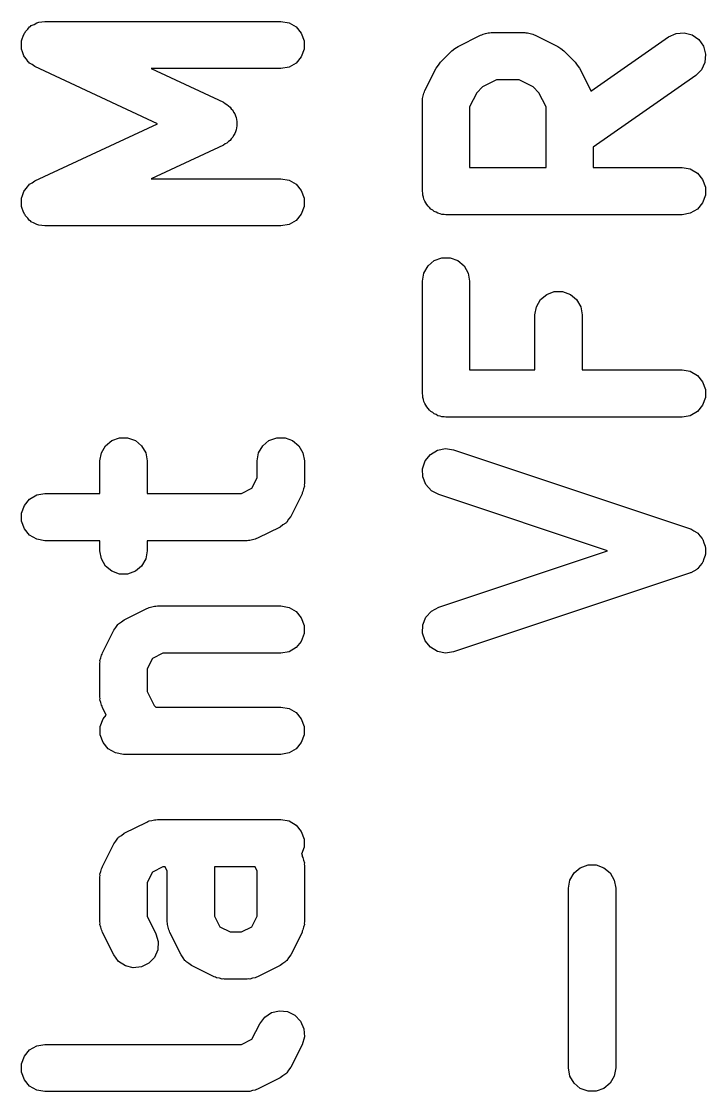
# Model space of a CAD drawing. Extents: x 100.8 to 195, y -113.5 to -35.1.
# Drawn here: x 133.123 to 136.022, y -67.36 to -62.827 of the extents above; entities that cross this region are included whole.
import ezdxf

# ---------------------------------------------------------------- set-up
doc = ezdxf.new("R2010")
doc.units = 0
doc.header["$MEASUREMENT"] = 0
doc.layers.add('BLACK', color=7, linetype='CONTINUOUS')

msp = doc.modelspace()

# ---------------------------------------------------------------- linework, layer by layer
at = {"layer": 'BLACK', "linetype": 'CONTINUOUS'}
for p, q in [((133.193, -62.8319), (133.197, -62.8301)), ((133.197, -62.8301), (133.21, -62.8289)), ((133.21, -62.8289), (133.222, -62.8267)), ((133.222, -62.8267), (134.222, -62.8267)), ((134.222, -62.8267), (134.257, -62.8327)), ((133.131, -62.8889), (133.136, -62.8767)), ((133.136, -62.8767), (133.139, -62.8733)), ((133.139, -62.8733), (133.14, -62.8693)), ((133.14, -62.8693), (133.15, -62.8601)), ((133.15, -62.8601), (133.158, -62.8501)), ((133.158, -62.8501), (133.162, -62.8479)), ((133.162, -62.8479), (133.165, -62.8447)), ((133.165, -62.8447), (133.177, -62.8392)), ((133.177, -62.8392), (133.188, -62.8327)), ((133.188, -62.8327), (133.193, -62.8319)), ((134.257, -62.8327), (134.287, -62.8501)), ((134.287, -62.8501), (134.309, -62.8767)), ((134.309, -62.8767), (134.321, -62.9093)), ((135.09, -62.8783), (135.101, -62.8749)), ((135.101, -62.8749), (135.107, -62.8753)), ((135.107, -62.8753), (135.113, -62.8743)), ((135.113, -62.8743), (135.256, -62.8743)), ((135.256, -62.8743), (135.261, -62.8753)), ((135.261, -62.8753), (135.267, -62.8749)), ((135.267, -62.8749), (135.278, -62.8783)), ((135.897, -62.8777), (135.931, -62.8747)), ((135.931, -62.8747), (135.965, -62.8837)), ((133.124, -62.9093), (133.125, -62.9052)), ((133.124, -62.9224), (133.124, -62.9093)), ((133.125, -62.9052), (133.126, -62.9008)), ((133.126, -62.9008), (133.131, -62.8889)), ((134.321, -62.9093), (134.321, -62.944)), ((134.973, -62.9325), (135.068, -62.8848)), ((135.068, -62.8848), (135.074, -62.8832)), ((135.074, -62.8832), (135.079, -62.8803)), ((135.079, -62.8803), (135.09, -62.8783)), ((135.278, -62.8783), (135.29, -62.8803)), ((135.29, -62.8803), (135.295, -62.8832)), ((135.295, -62.8832), (135.3, -62.8848)), ((135.3, -62.8848), (135.396, -62.9325)), ((135.536, -63.1224), (135.865, -62.8924)), ((135.865, -62.8924), (135.897, -62.8777)), ((135.965, -62.8837), (135.993, -62.9036)), ((135.993, -62.9036), (136.013, -62.932)), ((133.123, -62.9354), (133.124, -62.9224)), ((133.124, -62.9396), (133.123, -62.9354)), ((133.124, -62.944), (133.124, -62.9396)), ((133.128, -62.9563), (133.124, -62.944)), ((133.132, -62.9689), (133.128, -62.9563)), ((134.321, -62.944), (134.309, -62.9767)), ((134.899, -62.9988), (134.947, -62.9512)), ((134.947, -62.9512), (134.96, -62.942)), ((134.96, -62.942), (134.973, -62.9325)), ((135.396, -62.9325), (135.409, -62.942)), ((135.409, -62.942), (135.422, -62.9512)), ((135.422, -62.9512), (135.469, -62.9988)), ((136.013, -62.932), (136.022, -62.9656)), ((136.022, -62.9656), (136.019, -63.0002)), ((133.134, -62.9725), (133.132, -62.9689)), ((133.136, -62.9767), (133.134, -62.9725)), ((133.144, -62.9867), (133.136, -62.9767)), ((133.152, -62.9974), (133.144, -62.9867)), ((133.155, -62.9999), (133.152, -62.9974)), ((133.158, -63.0033), (133.155, -62.9999)), ((133.169, -63.0098), (133.158, -63.0033)), ((133.18, -63.0173), (133.169, -63.0098)), ((134.287, -63.0033), (134.257, -63.0206)), ((134.309, -62.9767), (134.287, -63.0033)), ((134.881, -63.0248), (134.89, -63.012)), ((134.89, -63.012), (134.899, -62.9988)), ((135.469, -62.9988), (135.478, -63.0119)), ((135.478, -63.0119), (135.488, -63.0248)), ((136.019, -63.0002), (136.004, -63.0317)), ((133.7, -63.26), (133.18, -63.0173)), ((134.222, -63.0267), (133.673, -63.0267)), ((133.673, -63.0267), (133.979, -63.1694)), ((134.257, -63.0206), (134.222, -63.0267)), ((134.833, -63.12), (134.881, -63.0248)), ((135.488, -63.0248), (135.536, -63.12)), ((135.98, -63.0562), (135.546, -63.3597)), ((136.004, -63.0317), (135.98, -63.0562)), ((135.136, -63.0743), (135.077, -63.1041)), ((135.232, -63.0743), (135.136, -63.0743)), ((135.292, -63.1041), (135.232, -63.0743)), ((134.823, -63.1533), (134.826, -63.1421)), ((134.826, -63.1421), (134.828, -63.1306)), ((134.828, -63.1306), (134.831, -63.1256)), ((134.831, -63.1256), (134.833, -63.12)), ((135.052, -63.1288), (135.022, -63.1884)), ((135.077, -63.1041), (135.052, -63.1288)), ((135.316, -63.1288), (135.292, -63.1041)), ((135.346, -63.1884), (135.316, -63.1288)), ((135.536, -63.12), (135.536, -63.1224)), ((133.979, -63.1694), (133.986, -63.1744)), ((133.986, -63.1744), (133.994, -63.1781)), ((133.994, -63.1781), (134, -63.1843)), ((134, -63.1843), (134.007, -63.1893)), ((134.007, -63.1893), (134.012, -63.1964)), ((134.822, -63.1648), (134.823, -63.1591)), ((134.822, -63.5457), (134.822, -63.1648)), ((134.823, -63.1591), (134.823, -63.1533)), ((135.022, -63.1884), (135.022, -63.4457)), ((135.346, -63.4457), (135.346, -63.1884)), ((134.012, -63.1964), (134.019, -63.2026)), ((134.019, -63.2026), (134.022, -63.2106)), ((134.022, -63.2106), (134.027, -63.2178)), ((134.027, -63.2178), (134.03, -63.2262)), ((134.03, -63.2262), (134.033, -63.2341)), ((134.033, -63.2341), (134.034, -63.2428)), ((133.18, -63.5027), (133.7, -63.26)), ((134.034, -63.2772), (134.033, -63.2859)), ((134.034, -63.2428), (134.036, -63.2513)), ((134.036, -63.2687), (134.034, -63.2772)), ((134.036, -63.2513), (134.036, -63.26)), ((134.036, -63.26), (134.036, -63.2687)), ((134.012, -63.3235), (134.007, -63.3307)), ((134.019, -63.3174), (134.012, -63.3235)), ((134.022, -63.3094), (134.019, -63.3174)), ((134.027, -63.3022), (134.022, -63.3094)), ((134.03, -63.2938), (134.027, -63.3022)), ((134.033, -63.2859), (134.03, -63.2938)), ((133.979, -63.3506), (133.673, -63.4933)), ((133.986, -63.3456), (133.979, -63.3506)), ((133.994, -63.3419), (133.986, -63.3456)), ((134, -63.3357), (133.994, -63.3419)), ((134.007, -63.3307), (134, -63.3357)), ((135.546, -63.3597), (135.546, -63.4457)), ((135.022, -63.4457), (135.346, -63.4457)), ((135.546, -63.4457), (135.922, -63.4457)), ((135.922, -63.4457), (135.957, -63.4517)), ((135.957, -63.4517), (135.987, -63.4691)), ((133.158, -63.5167), (133.169, -63.5102)), ((133.169, -63.5102), (133.18, -63.5027)), ((133.673, -63.4933), (134.222, -63.4933)), ((134.222, -63.4933), (134.257, -63.4994)), ((134.257, -63.4994), (134.287, -63.5167)), ((135.987, -63.4691), (136.009, -63.4957)), ((136.009, -63.4957), (136.021, -63.5283)), ((133.128, -63.5637), (133.132, -63.5511)), ((133.132, -63.5511), (133.134, -63.5475)), ((133.134, -63.5475), (133.136, -63.5433)), ((133.136, -63.5433), (133.144, -63.5333)), ((133.144, -63.5333), (133.152, -63.5226)), ((133.152, -63.5226), (133.155, -63.5201)), ((133.155, -63.5201), (133.158, -63.5167)), ((134.287, -63.5167), (134.309, -63.5433)), ((134.309, -63.5433), (134.321, -63.576)), ((134.824, -63.5543), (134.822, -63.5457)), ((134.824, -63.5631), (134.824, -63.5543)), ((136.021, -63.5283), (136.021, -63.5631)), ((133.123, -63.5846), (133.124, -63.5804)), ((133.124, -63.5976), (133.123, -63.5846)), ((133.124, -63.576), (133.128, -63.5637)), ((133.124, -63.5804), (133.124, -63.576)), ((133.124, -63.6107), (133.124, -63.5976)), ((134.321, -63.576), (134.321, -63.6107)), ((134.827, -63.5713), (134.824, -63.5631)), ((134.828, -63.5799), (134.827, -63.5713)), ((134.833, -63.5875), (134.828, -63.5799)), ((134.836, -63.5957), (134.833, -63.5875)), ((134.841, -63.6024), (134.836, -63.5957)), ((136.009, -63.5957), (135.987, -63.6223)), ((136.021, -63.5631), (136.009, -63.5957)), ((133.125, -63.6148), (133.124, -63.6107)), ((133.126, -63.6192), (133.125, -63.6148)), ((133.131, -63.6311), (133.126, -63.6192)), ((133.136, -63.6433), (133.131, -63.6311)), ((133.139, -63.6467), (133.136, -63.6433)), ((133.14, -63.6507), (133.139, -63.6467)), ((134.309, -63.6433), (134.287, -63.6699)), ((134.321, -63.6107), (134.309, -63.6433)), ((134.846, -63.61), (134.841, -63.6024)), ((134.852, -63.6156), (134.846, -63.61)), ((134.858, -63.6223), (134.852, -63.6156)), ((134.866, -63.6267), (134.858, -63.6223)), ((134.872, -63.6323), (134.866, -63.6267)), ((134.881, -63.6353), (134.872, -63.6323)), ((134.888, -63.6397), (134.881, -63.6353)), ((134.897, -63.6412), (134.888, -63.6397)), ((134.905, -63.6442), (134.897, -63.6412)), ((134.914, -63.6442), (134.905, -63.6442)), ((134.922, -63.6457), (134.914, -63.6442)), ((135.922, -63.6457), (134.922, -63.6457)), ((135.957, -63.6397), (135.922, -63.6457)), ((135.987, -63.6223), (135.957, -63.6397)), ((133.15, -63.6599), (133.14, -63.6507)), ((133.158, -63.6699), (133.15, -63.6599)), ((133.162, -63.6721), (133.158, -63.6699)), ((133.165, -63.6753), (133.162, -63.6721)), ((133.177, -63.6808), (133.165, -63.6753)), ((133.188, -63.6873), (133.177, -63.6808)), ((133.193, -63.6881), (133.188, -63.6873)), ((133.197, -63.6899), (133.193, -63.6881)), ((133.21, -63.6911), (133.197, -63.6899)), ((133.222, -63.6933), (133.21, -63.6911)), ((134.257, -63.6873), (134.222, -63.6933)), ((134.287, -63.6699), (134.257, -63.6873)), ((134.222, -63.6933), (133.222, -63.6933)), ((134.872, -63.8401), (134.905, -63.8282)), ((134.905, -63.8282), (134.94, -63.8282)), ((134.94, -63.8282), (134.972, -63.8401)), ((134.828, -63.8925), (134.846, -63.8624)), ((134.846, -63.8624), (134.872, -63.8401)), ((134.972, -63.8401), (134.999, -63.8624)), ((134.999, -63.8624), (135.016, -63.8925)), ((134.822, -63.9267), (134.828, -63.8925)), ((135.016, -63.8925), (135.022, -63.9267)), ((134.822, -64.4029), (134.822, -63.9267)), ((135.022, -63.9267), (135.022, -64.3029)), ((135.305, -64.0353), (135.322, -64.0052)), ((135.322, -64.0052), (135.349, -63.9829)), ((135.349, -63.9829), (135.381, -63.971)), ((135.381, -63.971), (135.416, -63.971)), ((135.416, -63.971), (135.449, -63.9829)), ((135.449, -63.9829), (135.475, -64.0052)), ((135.475, -64.0052), (135.493, -64.0353)), ((135.299, -64.0695), (135.305, -64.0353)), ((135.493, -64.0353), (135.499, -64.0695)), ((135.299, -64.3029), (135.299, -64.0695)), ((135.499, -64.0695), (135.499, -64.3029)), ((135.022, -64.3029), (135.299, -64.3029)), ((135.499, -64.3029), (135.922, -64.3029)), ((135.922, -64.3029), (135.957, -64.3089)), ((135.957, -64.3089), (135.987, -64.3263)), ((135.987, -64.3263), (136.009, -64.3529)), ((136.009, -64.3529), (136.021, -64.3855)), ((134.824, -64.4115), (134.822, -64.4029)), ((134.824, -64.4202), (134.824, -64.4115)), ((136.021, -64.3855), (136.021, -64.4202)), ((134.827, -64.4284), (134.824, -64.4202)), ((134.828, -64.4371), (134.827, -64.4284)), ((134.833, -64.4446), (134.828, -64.4371)), ((134.836, -64.4529), (134.833, -64.4446)), ((134.841, -64.4596), (134.836, -64.4529)), ((134.846, -64.4671), (134.841, -64.4596)), ((136.009, -64.4529), (135.987, -64.4795)), ((136.021, -64.4202), (136.009, -64.4529)), ((134.852, -64.4728), (134.846, -64.4671)), ((134.858, -64.4795), (134.852, -64.4728)), ((134.866, -64.4838), (134.858, -64.4795)), ((134.872, -64.4895), (134.866, -64.4838)), ((134.881, -64.4925), (134.872, -64.4895)), ((134.888, -64.4968), (134.881, -64.4925)), ((134.897, -64.4983), (134.888, -64.4968)), ((134.905, -64.5013), (134.897, -64.4983)), ((134.914, -64.5013), (134.905, -64.5013)), ((134.922, -64.5029), (134.914, -64.5013)), ((135.922, -64.5029), (134.922, -64.5029)), ((135.957, -64.4968), (135.922, -64.5029)), ((135.987, -64.4795), (135.957, -64.4968)), ((133.506, -64.602), (133.538, -64.5901)), ((133.538, -64.5901), (133.573, -64.5901)), ((133.573, -64.5901), (133.606, -64.602)), ((134.172, -64.602), (134.205, -64.5901)), ((134.205, -64.5901), (134.24, -64.5901)), ((134.24, -64.5901), (134.272, -64.602)), ((133.462, -64.6544), (133.479, -64.6243)), ((133.479, -64.6243), (133.506, -64.602)), ((133.606, -64.602), (133.632, -64.6243)), ((133.632, -64.6243), (133.65, -64.6544)), ((134.128, -64.6544), (134.146, -64.6243)), ((134.146, -64.6243), (134.172, -64.602)), ((134.272, -64.602), (134.299, -64.6243)), ((134.299, -64.6243), (134.316, -64.6544)), ((134.856, -64.6614), (134.886, -64.6432)), ((134.886, -64.6432), (134.92, -64.6362)), ((134.92, -64.6362), (134.954, -64.6413)), ((134.954, -64.6413), (135.954, -64.9747)), ((133.456, -64.6886), (133.462, -64.6544)), ((133.456, -64.8267), (133.456, -64.6886)), ((133.65, -64.6544), (133.656, -64.6886)), ((133.656, -64.6886), (133.656, -64.8267)), ((134.122, -64.6886), (134.128, -64.6544)), ((134.122, -64.7602), (134.122, -64.6886)), ((134.316, -64.6544), (134.322, -64.6886)), ((134.322, -64.6886), (134.322, -64.7838)), ((134.823, -64.7215), (134.834, -64.6886)), ((134.834, -64.6886), (134.856, -64.6614)), ((134.824, -64.7562), (134.823, -64.7215)), ((134.1, -64.8045), (134.122, -64.7602)), ((134.837, -64.7885), (134.824, -64.7562)), ((134.056, -64.8267), (134.1, -64.8045)), ((134.313, -64.823), (134.312, -64.8285)), ((134.316, -64.818), (134.313, -64.823)), ((134.318, -64.8065), (134.316, -64.818)), ((134.322, -64.7952), (134.318, -64.8065)), ((134.322, -64.7838), (134.321, -64.7895)), ((134.321, -64.7895), (134.322, -64.7952)), ((134.86, -64.8145), (134.837, -64.7885)), ((134.891, -64.8311), (134.86, -64.8145)), ((133.136, -64.8767), (133.158, -64.8501)), ((133.158, -64.8501), (133.188, -64.8327)), ((133.188, -64.8327), (133.222, -64.8267)), ((133.222, -64.8267), (133.456, -64.8267)), ((133.656, -64.8267), (134.056, -64.8267)), ((134.312, -64.8285), (134.264, -64.9238)), ((135.606, -65.0695), (134.891, -64.8311)), ((133.124, -64.9093), (133.136, -64.8767)), ((133.124, -64.944), (133.124, -64.9093)), ((133.136, -64.9767), (133.124, -64.944)), ((134.231, -64.9597), (134.219, -64.9685)), ((134.244, -64.9517), (134.231, -64.9597)), ((134.245, -64.9494), (134.244, -64.9517)), ((134.247, -64.9478), (134.245, -64.9494)), ((134.255, -64.9356), (134.247, -64.9478)), ((134.264, -64.9238), (134.255, -64.9356)), ((133.158, -65.0033), (133.136, -64.9767)), ((133.188, -65.0206), (133.158, -65.0033)), ((134.219, -64.9685), (134.124, -65.0161)), ((135.954, -64.9747), (135.956, -64.976)), ((135.956, -64.976), (135.959, -64.9765)), ((135.959, -64.9765), (135.972, -64.9842)), ((135.972, -64.9842), (135.985, -64.9912)), ((135.985, -64.9912), (135.986, -64.9933)), ((135.986, -64.9933), (135.989, -64.9947)), ((135.989, -64.9947), (135.998, -65.0062)), ((135.998, -65.0062), (136.008, -65.0172)), ((133.222, -65.0267), (133.188, -65.0206)), ((133.456, -65.0267), (133.222, -65.0267)), ((133.456, -65.0695), (133.456, -65.0267)), ((134.08, -65.0267), (133.656, -65.0267)), ((133.656, -65.0267), (133.656, -65.0695)), ((134.085, -65.0257), (134.08, -65.0267)), ((134.091, -65.026), (134.085, -65.0257)), ((134.102, -65.0227), (134.091, -65.026)), ((134.114, -65.0206), (134.102, -65.0227)), ((134.119, -65.0178), (134.114, -65.0206)), ((134.124, -65.0161), (134.119, -65.0178)), ((136.008, -65.0172), (136.009, -65.0197)), ((136.009, -65.0197), (136.01, -65.0219)), ((136.01, -65.0219), (136.015, -65.0358)), ((136.015, -65.0358), (136.02, -65.0495)), ((136.02, -65.0495), (136.02, -65.0522)), ((136.02, -65.0522), (136.021, -65.0549)), ((133.462, -65.1037), (133.456, -65.0695)), ((133.656, -65.0695), (133.65, -65.1037)), ((134.891, -65.308), (135.606, -65.0695)), ((136.02, -65.0896), (136.015, -65.1032)), ((136.021, -65.0842), (136.02, -65.0868)), ((136.02, -65.0868), (136.02, -65.0896)), ((136.021, -65.0549), (136.021, -65.0695)), ((136.021, -65.0695), (136.021, -65.0842)), ((133.479, -65.1338), (133.462, -65.1037)), ((133.506, -65.1561), (133.479, -65.1338)), ((133.632, -65.1338), (133.606, -65.1561)), ((133.65, -65.1037), (133.632, -65.1338)), ((135.998, -65.1328), (135.989, -65.1443)), ((136.008, -65.1219), (135.998, -65.1328)), ((136.009, -65.1193), (136.008, -65.1219)), ((136.01, -65.1171), (136.009, -65.1193)), ((136.015, -65.1032), (136.01, -65.1171)), ((133.538, -65.168), (133.506, -65.1561)), ((133.573, -65.168), (133.538, -65.168)), ((133.606, -65.1561), (133.573, -65.168)), ((135.954, -65.1644), (134.954, -65.4977)), ((135.956, -65.1631), (135.954, -65.1644)), ((135.959, -65.1625), (135.956, -65.1631)), ((135.972, -65.1548), (135.959, -65.1625)), ((135.985, -65.1479), (135.972, -65.1548)), ((135.986, -65.1458), (135.985, -65.1479)), ((135.989, -65.1443), (135.986, -65.1458)), ((133.559, -65.361), (133.654, -65.3134)), ((133.654, -65.3134), (133.659, -65.3118)), ((133.659, -65.3118), (133.664, -65.3089)), ((133.664, -65.3089), (133.676, -65.3069)), ((133.676, -65.3069), (133.687, -65.3035)), ((133.687, -65.3035), (133.693, -65.3039)), ((133.693, -65.3039), (133.699, -65.3029)), ((133.699, -65.3029), (134.222, -65.3029)), ((134.222, -65.3029), (134.257, -65.3089)), ((134.257, -65.3089), (134.287, -65.3263)), ((134.837, -65.3505), (134.86, -65.3245)), ((134.86, -65.3245), (134.891, -65.308)), ((133.535, -65.3779), (133.547, -65.3698)), ((133.547, -65.3698), (133.559, -65.361)), ((134.287, -65.3263), (134.309, -65.3529)), ((134.309, -65.3529), (134.321, -65.3855)), ((134.824, -65.3828), (134.837, -65.3505)), ((133.466, -65.501), (133.514, -65.4058)), ((133.514, -65.4058), (133.523, -65.394)), ((133.523, -65.394), (133.531, -65.3817)), ((133.531, -65.3817), (133.533, -65.3801)), ((133.533, -65.3801), (133.535, -65.3779)), ((134.321, -65.3855), (134.321, -65.4202)), ((134.823, -65.4175), (134.824, -65.3828)), ((134.309, -65.4529), (134.287, -65.4795)), ((134.321, -65.4202), (134.309, -65.4529)), ((134.834, -65.4505), (134.823, -65.4175)), ((134.856, -65.4777), (134.834, -65.4505)), ((133.465, -65.5065), (133.466, -65.501)), ((133.722, -65.5029), (133.678, -65.525)), ((134.222, -65.5029), (133.722, -65.5029)), ((134.257, -65.4968), (134.222, -65.5029)), ((134.287, -65.4795), (134.257, -65.4968)), ((134.886, -65.4959), (134.856, -65.4777)), ((134.92, -65.5028), (134.886, -65.4959)), ((134.954, -65.4977), (134.92, -65.5028)), ((133.456, -65.5343), (133.46, -65.523)), ((133.457, -65.54), (133.456, -65.5343)), ((133.456, -65.5457), (133.457, -65.54)), ((133.456, -65.6886), (133.456, -65.5457)), ((133.46, -65.523), (133.462, -65.5115)), ((133.462, -65.5115), (133.465, -65.5065)), ((133.678, -65.525), (133.656, -65.5693)), ((133.656, -65.5693), (133.656, -65.665)), ((133.656, -65.665), (133.686, -65.7246)), ((133.457, -65.6942), (133.456, -65.6886)), ((133.456, -65.7), (133.457, -65.6942)), ((133.46, -65.7112), (133.456, -65.7)), ((133.462, -65.7228), (133.46, -65.7112)), ((133.465, -65.7278), (133.462, -65.7228)), ((133.466, -65.7333), (133.465, -65.7278)), ((133.686, -65.7246), (133.692, -65.7314)), ((133.692, -65.7314), (134.222, -65.7314)), ((134.222, -65.7314), (134.257, -65.7375)), ((133.482, -65.7656), (133.466, -65.7333)), ((133.469, -65.7814), (133.482, -65.7656)), ((134.257, -65.7375), (134.287, -65.7548)), ((134.287, -65.7548), (134.309, -65.7814)), ((133.457, -65.8141), (133.469, -65.7814)), ((133.457, -65.8488), (133.457, -65.8141)), ((134.309, -65.7814), (134.321, -65.8141)), ((134.321, -65.8141), (134.321, -65.8488)), ((133.469, -65.8814), (133.457, -65.8488)), ((134.321, -65.8488), (134.309, -65.8814)), ((133.491, -65.908), (133.469, -65.8814)), ((133.522, -65.9254), (133.491, -65.908)), ((134.287, -65.908), (134.257, -65.9254)), ((134.309, -65.8814), (134.287, -65.908)), ((133.556, -65.9314), (133.522, -65.9254)), ((134.222, -65.9314), (133.556, -65.9314)), ((134.257, -65.9254), (134.222, -65.9314)), ((133.559, -66.2658), (133.654, -66.2182)), ((133.654, -66.2182), (133.659, -66.2165)), ((133.659, -66.2165), (133.664, -66.2137)), ((133.664, -66.2137), (133.676, -66.2116)), ((133.676, -66.2116), (133.687, -66.2083)), ((133.687, -66.2083), (133.693, -66.2086)), ((133.693, -66.2086), (133.699, -66.2076)), ((133.699, -66.2076), (134.222, -66.2076)), ((134.222, -66.2076), (134.257, -66.2137)), ((134.257, -66.2137), (134.287, -66.231)), ((134.287, -66.231), (134.309, -66.2576)), ((133.535, -66.2826), (133.547, -66.2745)), ((133.547, -66.2745), (133.559, -66.2658)), ((134.309, -66.2576), (134.321, -66.2903)), ((133.466, -66.4058), (133.514, -66.3105)), ((133.514, -66.3105), (133.523, -66.2987)), ((133.523, -66.2987), (133.531, -66.2865)), ((133.531, -66.2865), (133.533, -66.2848)), ((133.533, -66.2848), (133.535, -66.2826)), ((134.321, -66.2903), (134.321, -66.325)), ((134.321, -66.325), (134.31, -66.3546)), ((134.31, -66.3546), (134.312, -66.3581)), ((134.312, -66.3581), (134.313, -66.3637)), ((134.313, -66.3637), (134.316, -66.3687)), ((133.462, -66.4163), (133.465, -66.4113)), ((133.465, -66.4113), (133.466, -66.4058)), ((133.722, -66.4076), (133.678, -66.4298)), ((133.732, -66.4076), (133.722, -66.4076)), ((133.741, -66.4265), (133.732, -66.4076)), ((133.941, -66.4076), (133.941, -66.6173)), ((134.113, -66.4076), (133.941, -66.4076)), ((134.122, -66.4265), (134.113, -66.4076)), ((134.316, -66.3687), (134.318, -66.3802)), ((134.318, -66.3802), (134.322, -66.3914)), ((134.322, -66.3914), (134.321, -66.3972)), ((134.321, -66.3972), (134.322, -66.4029)), ((134.322, -66.4029), (134.322, -66.641)), ((135.465, -66.4338), (135.491, -66.4115)), ((135.491, -66.4115), (135.524, -66.3996)), ((135.524, -66.3996), (135.559, -66.3996)), ((135.559, -66.3996), (135.591, -66.4115)), ((135.591, -66.4115), (135.618, -66.4338)), ((133.456, -66.439), (133.46, -66.4278)), ((133.457, -66.4448), (133.456, -66.439)), ((133.456, -66.4505), (133.457, -66.4448)), ((133.456, -66.641), (133.456, -66.4505)), ((133.46, -66.4278), (133.462, -66.4163)), ((133.678, -66.4298), (133.656, -66.4741)), ((133.741, -66.641), (133.741, -66.4265)), ((134.122, -66.6173), (134.122, -66.4265)), ((135.447, -66.4639), (135.465, -66.4338)), ((135.618, -66.4338), (135.635, -66.4639)), ((133.656, -66.4741), (133.656, -66.6173)), ((135.441, -66.4981), (135.447, -66.4639)), ((135.441, -67.26), (135.441, -66.4981)), ((135.635, -66.4639), (135.641, -66.4981)), ((135.641, -66.4981), (135.641, -67.26)), ((133.656, -66.6173), (133.693, -66.6915)), ((133.941, -66.6173), (133.964, -66.6617)), ((134.1, -66.6617), (134.122, -66.6173)), ((133.457, -66.6466), (133.456, -66.641)), ((133.456, -66.6524), (133.457, -66.6466)), ((133.46, -66.6636), (133.456, -66.6524)), ((133.462, -66.6752), (133.46, -66.6636)), ((133.465, -66.6801), (133.462, -66.6752)), ((133.466, -66.6857), (133.465, -66.6801)), ((133.742, -66.6466), (133.741, -66.641)), ((133.742, -66.6524), (133.742, -66.6466)), ((133.745, -66.6636), (133.742, -66.6524)), ((133.747, -66.6752), (133.745, -66.6636)), ((133.75, -66.6801), (133.747, -66.6752)), ((133.752, -66.6857), (133.75, -66.6801)), ((133.964, -66.6617), (134.008, -66.6838)), ((134.008, -66.6838), (134.056, -66.6838)), ((134.056, -66.6838), (134.1, -66.6617)), ((134.313, -66.6801), (134.312, -66.6857)), ((134.316, -66.6752), (134.313, -66.6801)), ((134.318, -66.6636), (134.316, -66.6752)), ((134.322, -66.6524), (134.318, -66.6636)), ((134.322, -66.641), (134.321, -66.6466)), ((134.321, -66.6466), (134.322, -66.6524)), ((133.514, -66.7809), (133.466, -66.6857)), ((133.693, -66.6915), (133.703, -66.7248)), ((133.703, -66.7248), (133.701, -66.7594)), ((133.8, -66.7809), (133.752, -66.6857)), ((134.312, -66.6857), (134.264, -66.7809)), ((133.701, -66.7594), (133.687, -66.7913)), ((133.535, -66.8088), (133.514, -66.7809)), ((133.564, -66.8279), (133.535, -66.8088)), ((133.663, -66.8165), (133.632, -66.832)), ((133.687, -66.7913), (133.663, -66.8165)), ((133.808, -66.7927), (133.8, -66.7809)), ((133.816, -66.8049), (133.808, -66.7927)), ((133.819, -66.8066), (133.816, -66.8049)), ((133.82, -66.8088), (133.819, -66.8066)), ((133.833, -66.8169), (133.82, -66.8088)), ((133.844, -66.8256), (133.833, -66.8169)), ((134.231, -66.8169), (134.219, -66.8256)), ((134.244, -66.8088), (134.231, -66.8169)), ((134.245, -66.8066), (134.244, -66.8088)), ((134.247, -66.8049), (134.245, -66.8066)), ((134.255, -66.7927), (134.247, -66.8049)), ((134.264, -66.7809), (134.255, -66.7927)), ((133.597, -66.836), (133.564, -66.8279)), ((133.632, -66.832), (133.597, -66.836)), ((133.94, -66.8733), (133.844, -66.8256)), ((134.219, -66.8256), (134.124, -66.8733)), ((133.945, -66.8749), (133.94, -66.8733)), ((133.95, -66.8778), (133.945, -66.8749)), ((133.962, -66.8798), (133.95, -66.8778)), ((133.973, -66.8832), (133.962, -66.8798)), ((133.979, -66.8828), (133.973, -66.8832)), ((133.984, -66.8838), (133.979, -66.8828)), ((134.08, -66.8838), (133.984, -66.8838)), ((134.085, -66.8828), (134.08, -66.8838)), ((134.091, -66.8832), (134.085, -66.8828)), ((134.102, -66.8798), (134.091, -66.8832)), ((134.114, -66.8778), (134.102, -66.8798)), ((134.119, -66.8749), (134.114, -66.8778)), ((134.124, -66.8733), (134.119, -66.8749)), ((134.133, -67.0724), (134.154, -67.0445)), ((134.154, -67.0445), (134.183, -67.0254)), ((134.183, -67.0254), (134.216, -67.0173)), ((134.216, -67.0173), (134.251, -67.0213)), ((134.251, -67.0213), (134.282, -67.0368)), ((134.282, -67.0368), (134.306, -67.062)), ((134.1, -67.1378), (134.133, -67.0724)), ((134.306, -67.062), (134.32, -67.0939)), ((134.056, -67.16), (134.1, -67.1378)), ((134.322, -67.1286), (134.312, -67.1619)), ((134.32, -67.0939), (134.322, -67.1286)), ((133.136, -67.21), (133.158, -67.1834)), ((133.158, -67.1834), (133.188, -67.166)), ((133.188, -67.166), (133.222, -67.16)), ((133.222, -67.16), (134.056, -67.16)), ((134.312, -67.1619), (134.264, -67.2571)), ((133.124, -67.2426), (133.136, -67.21)), ((133.124, -67.2774), (133.124, -67.2426)), ((134.255, -67.2689), (134.247, -67.2811)), ((134.264, -67.2571), (134.255, -67.2689)), ((135.447, -67.2942), (135.441, -67.26)), ((135.641, -67.26), (135.635, -67.2942)), ((133.136, -67.31), (133.124, -67.2774)), ((133.158, -67.3366), (133.136, -67.31)), ((134.219, -67.3018), (134.124, -67.3494)), ((134.231, -67.2931), (134.219, -67.3018)), ((134.244, -67.285), (134.231, -67.2931)), ((134.245, -67.2828), (134.244, -67.285)), ((134.247, -67.2811), (134.245, -67.2828)), ((135.465, -67.3243), (135.447, -67.2942)), ((135.635, -67.2942), (135.618, -67.3243)), ((133.188, -67.354), (133.158, -67.3366)), ((133.222, -67.36), (133.188, -67.354)), ((134.08, -67.36), (133.222, -67.36)), ((134.085, -67.359), (134.08, -67.36)), ((134.091, -67.3593), (134.085, -67.359)), ((134.102, -67.356), (134.091, -67.3593)), ((134.114, -67.354), (134.102, -67.356)), ((134.119, -67.3511), (134.114, -67.354)), ((134.124, -67.3494), (134.119, -67.3511)), ((135.491, -67.3466), (135.465, -67.3243)), ((135.524, -67.3585), (135.491, -67.3466)), ((135.559, -67.3585), (135.524, -67.3585)), ((135.591, -67.3466), (135.559, -67.3585)), ((135.618, -67.3243), (135.591, -67.3466))]:
    msp.add_line(p, q, dxfattribs=at)

doc.saveas('drawing.dxf')
